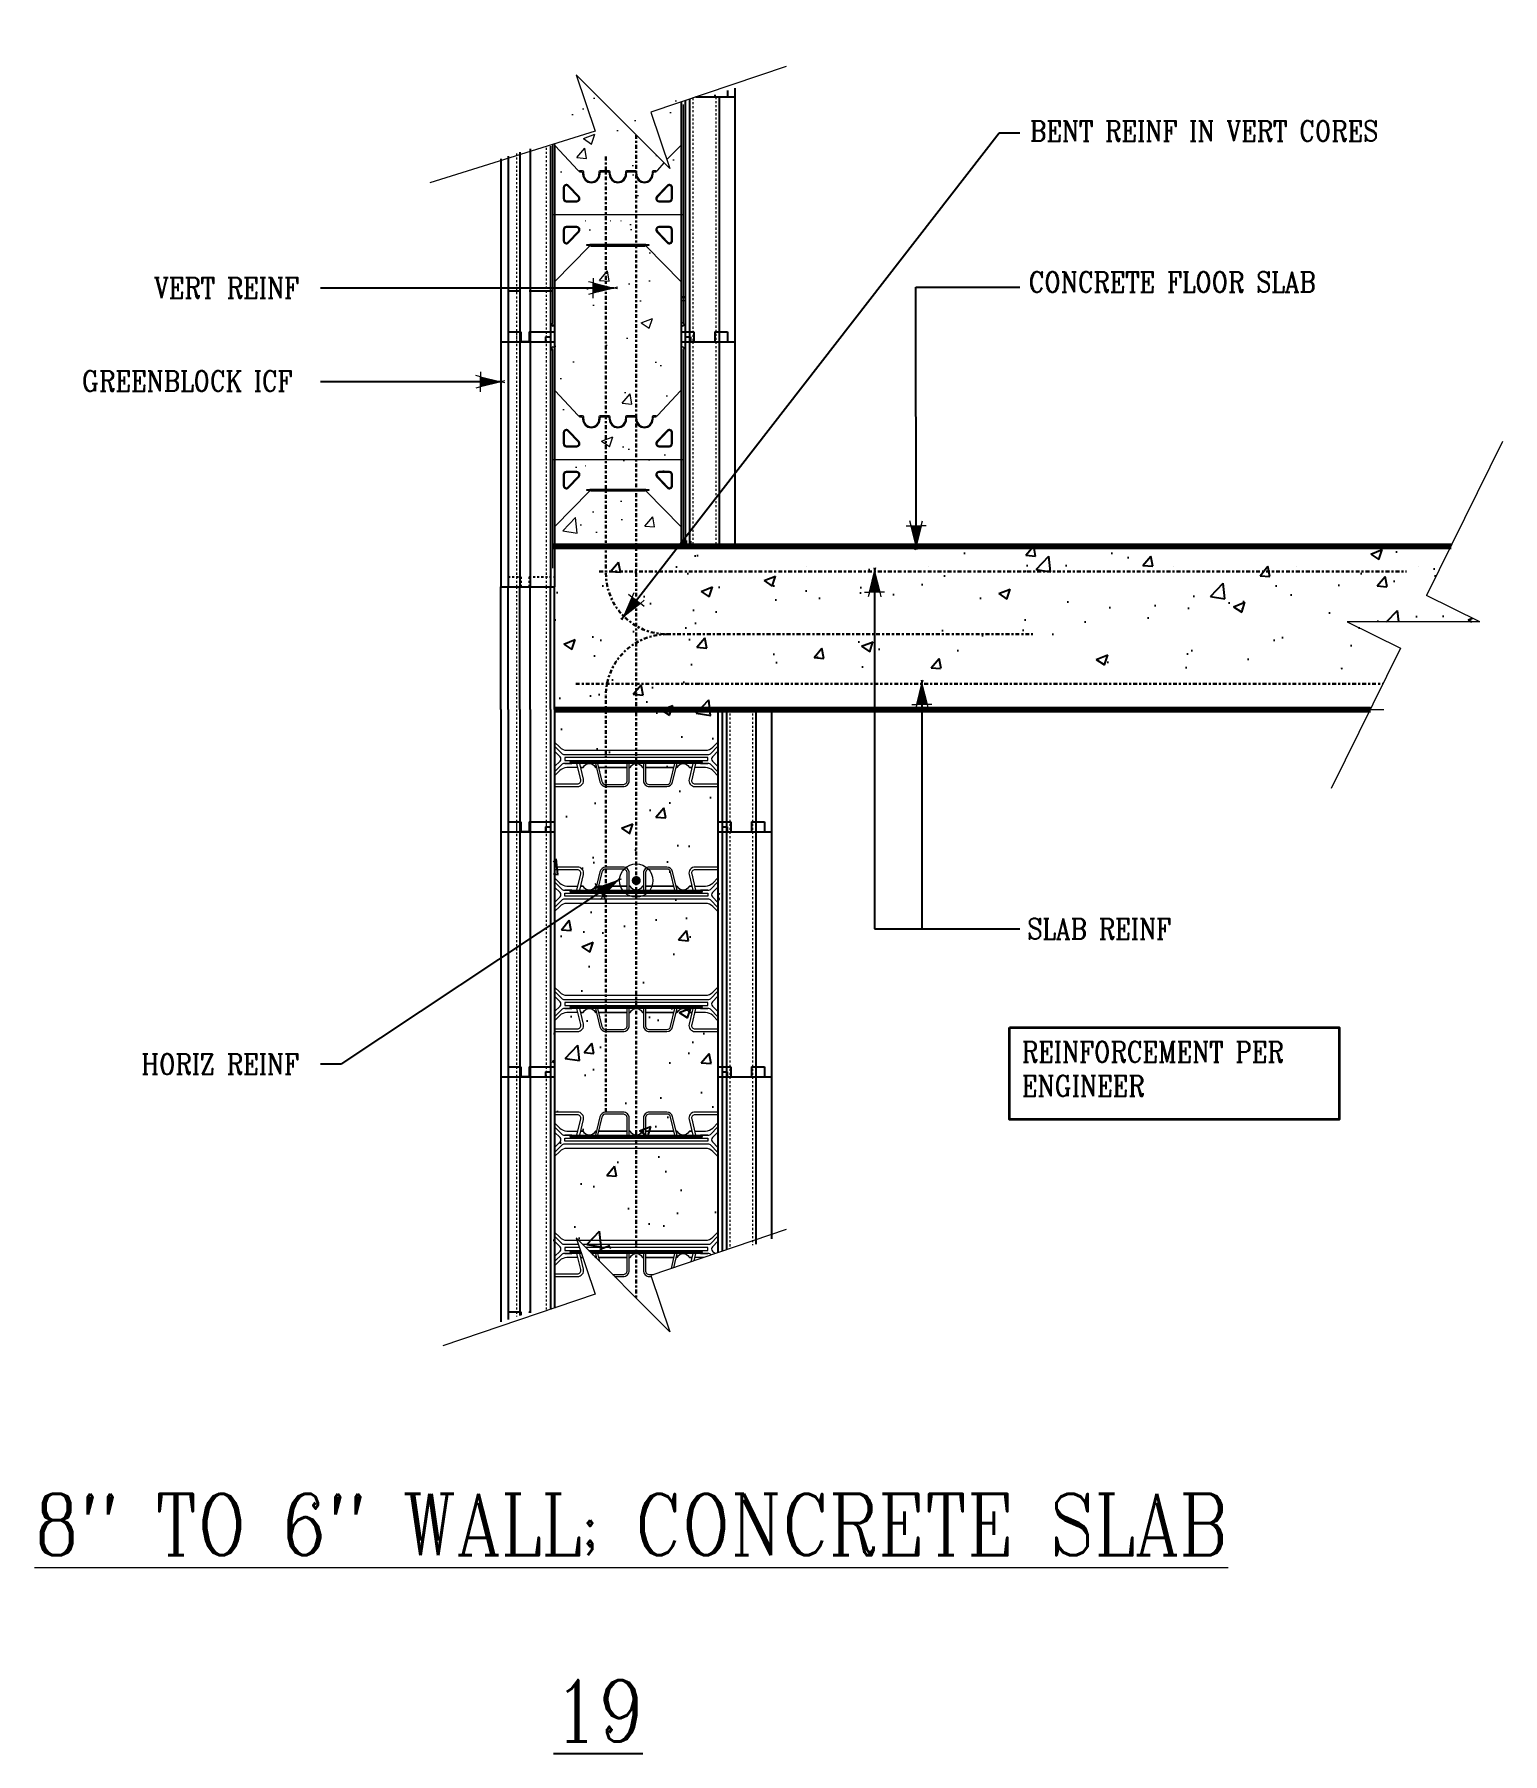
# Model space of a CAD drawing. Header units: inches. Extents: x -129.6 to -57.6, y 236.9 to 321.2.
import ezdxf

# ---------------------------------------------------------------- set-up
doc = ezdxf.new("R2010")
doc.units = ezdxf.units.IN
doc.header["$MEASUREMENT"] = 0
for name, pattern in [('CENTER', [2, 1.25, -0.25, 0.25, -0.25]), ('DASHED', [0.75, 0.5, -0.25]), ('DASHED2', [0.375, 0.25, -0.125]), ('HIDDEN', [0.375, 0.25, -0.125])]:
    doc.linetypes.add(name, pattern=pattern)
doc.layers.get('Defpoints').update_dxf_attribs({"color": 252})
for name, color, linetype, lineweight in [('A2 Hatch', 8, 'Continuous', 9), ('A4 medium', 7, 'Continuous', 35), ('DETAILS', 7, 'Continuous', 13), ('DIM', 3, 'Continuous', 13), ('GRADE', 5, 'Continuous', 100), ('REBAR', 2, 'CENTER', 30)]:
    doc.layers.add(name, color=color, linetype=linetype, lineweight=lineweight)
doc.styles.add('ARCTEXT', font='arctext.shx', dxfattribs={"width": 0.85})
doc.styles.add('RomanC', font='romanc.shx', dxfattribs={"width": 0.85, "height": 5})
doc.dimstyles.new('ARCTEXT1-4', dxfattribs={"dimtxt": 4, "dimasz": 2, "dimexe": 2, "dimexo": 2, "dimgap": 2, "dimtad": 1, "dimdec": 4, "dimzin": 3, "dimdsep": 46, "dimlunit": 4, "dimtxsty": 'ARCTEXT', "dimblk": 'ARCHTICK', "dimcen": 2, "dimaunit": 1, "dimadec": 0, "dimazin": 0, "dimtfac": 1, "dimtdec": 4, "dimtmove": 2, "dimatfit": 3, "dimldrblk": 'arrow', "dimfxl": 0, "dimtolj": 1, "dimtzin": 0, "dimarcsym": 0})

# ---------------------------------------------------------------- blocks, each defined once
blk = doc.blocks.new('_ArchTick')
at = {"color": 0, "linetype": 'ByBlock', "const_width": 0.15}
blk.add_lwpolyline([(-0.5, -0.5), (0.5, 0.5)], dxfattribs=at)
blk = doc.blocks.new('arrow')
at = {"layer": 'DIM'}
blk.add_hatch(color=253, dxfattribs=at).paths.add_polyline_path([(-2, 0.5), (-2, -0.5), (0, 0)])
at = {"layer": 'DIM', "lineweight": 9}
for points in [[(-2, 0.98), (-2, 0.5), (-2.47, 0.62)], [(0.37, 0.09), (0, 0)], [(0.37, -0.09), (0, 0)], [(-2, -0.98), (-2, -0.5), (-2.47, -0.62)]]:
    blk.add_lwpolyline(points, dxfattribs=at)
at = {"layer": 'DIM', "lineweight": 15}
blk.add_lwpolyline([(0, 0), (-2, -0.5), (-2, 0.5), (0, 0)], dxfattribs=at)

msp = doc.modelspace()

# ---------------------------------------------------------------- hatches: boundary and pattern name
at = {"ltscale": 0.15}
h = msp.add_hatch(dxfattribs=at)
h.set_pattern_fill('AR-CONC', color=256, scale=0.8, style=0)
h.set_pattern_definition([(50, (-6083.559, 865.592), (5.7380815, -0.502017), [0.6, -6.6]), (355, (-6083.559, 865.592), (-1.1100107, 6.017537), [0.48, -5.28]), (100.45145, (-6083.081, 865.55), (4.6280707, 5.51552), [0.5099215, -5.609137]), (46.1842, (-6083.559, 867.192), (8.537928, -1.324152), [0.9, -9.9]), (96.63564, (-6082.848, 867.082), (7.477296, 7.792949), [0.764882, -8.413704]), (351.1842, (-6083.559, 867.192), (7.477296, 7.792949), [0.72, -7.92]), (21, (-6082.759, 866.792), (4.7752564, -3.220951), [0.6, -6.6]), (326, (-6082.759, 866.792), (1.9465227, 5.8012004), [0.48, -5.28]), (71.45144, (-6082.361, 866.5237), (6.721779, 2.580249), [0.5099215, -5.609137]), (37.5, (-6083.5592, 865.592), (0.09727884, 2.6631508), [0, -5.216, 0, -5.36, 0, -5.3]), (7.5, (-6083.5592, 865.592), (2.1045563, 3.1552937), [0, -3.056, 0, -5.096, 0, -2.02]), (327.5, (-6085.3432, 865.592), (4.2705795, -0.180439), [0, -2, 0, -6.24, 0, -8.28]), (317.5, (-6086.143, 865.592), (4.6654894, 0.8008399), [0, -2.6, 0, -4.144, 0, -5.88])])
h.paths.add_polyline_path([(-96.003, 296.094), (-104.075, 296.094), (-104.199, 260.731), (-101.329, 261.705), (-102.265, 264.465), (-97.669, 259.869), (-98.605, 262.629), (-95.999, 263.512)])
h = msp.add_hatch(dxfattribs=at)
h.set_pattern_fill('AR-CONC', color=256, scale=0.8, style=0)
h.set_pattern_definition([(50, (-3866.9914, 988.0222), (5.7380815, -0.502017), [0.6, -6.6]), (355, (-3866.9914, 988.022), (-1.110011, 6.017537), [0.48, -5.28]), (100.45145, (-3866.513, 987.9804), (4.628071, 5.51552), [0.5099215, -5.609137]), (46.1842, (-3866.9914, 989.622), (8.537928, -1.324152), [0.9, -9.9]), (96.63564, (-3866.28, 989.512), (7.477296, 7.792949), [0.764882, -8.413704]), (351.1842, (-3866.991, 989.622), (7.477296, 7.792949), [0.72, -7.92]), (21, (-3866.1914, 989.2222), (4.7752564, -3.220951), [0.6, -6.6]), (326, (-3866.1914, 989.222), (1.946523, 5.8012), [0.48, -5.28]), (71.45144, (-3865.7935, 988.954), (6.721779, 2.580249), [0.5099215, -5.609137]), (37.5, (-3866.9914, 988.0222), (0.0972788, 2.6631508), [0, -5.216, 0, -5.36, 0, -5.3]), (7.5, (-3866.9914, 988.0222), (2.1045563, 3.1552937), [0, -3.056, 0, -5.096, 0, -2.02]), (327.5, (-3868.7754, 988.0222), (4.2705795, -0.180439), [0, -2, 0, -6.24, 0, -8.28]), (317.5, (-3869.5754, 988.0222), (4.6654894, 0.80084), [0, -2.6, 0, -4.144, 0, -5.88])])
h.paths.add_polyline_path([(-97.749, 296.094), (-60.172, 296.094), (-61.367, 293.674), (-58.753, 292.384), (-65.253, 292.384), (-62.64, 291.094), (-63.133, 290.094), (-97.749, 290.094)])
at = {"layer": 'A2 Hatch', "ltscale": 0.15}
h = msp.add_hatch(dxfattribs=at)
h.set_pattern_fill('AR-CONC', color=256, scale=0.8, style=0)
h.set_pattern_definition([(50, (-6046.344, 858.7827), (5.7380815, -0.502017), [0.6, -6.6]), (355, (-6046.344, 858.783), (-1.1100107, 6.017537), [0.48, -5.28]), (100.45145, (-6045.866, 858.741), (4.6280707, 5.51552), [0.5099215, -5.609137]), (46.1842, (-6046.344, 860.383), (8.537928, -1.324152), [0.9, -9.9]), (96.63564, (-6045.6326, 860.272), (7.477296, 7.792949), [0.764882, -8.413704]), (351.1842, (-6046.344, 860.383), (7.477296, 7.792949), [0.72, -7.92]), (21, (-6045.544, 859.9827), (4.7752564, -3.220951), [0.6, -6.6]), (326, (-6045.544, 859.983), (1.9465227, 5.8012004), [0.48, -5.28]), (71.45144, (-6045.146, 859.7143), (6.721779, 2.580249), [0.5099215, -5.609137]), (37.5, (-6046.344, 858.7827), (0.09727884, 2.6631508), [0, -5.216, 0, -5.36, 0, -5.3]), (7.5, (-6046.344, 858.7827), (2.1045563, 3.1552937), [0, -3.056, 0, -5.096, 0, -2.02]), (327.5, (-6048.128, 858.7827), (4.2705795, -0.180439), [0, -2, 0, -6.24, 0, -8.28]), (317.5, (-6048.928, 858.7827), (4.6654894, 0.8008399), [0, -2.6, 0, -4.144, 0, -5.88])])
h.paths.add_polyline_path([(-98.004, 296.073), (-104.075, 296.094), (-103.999, 317.726), (-102.013, 318.4), (-102.949, 321.16), (-98.353, 316.563), (-99.289, 319.323), (-98.004, 319.759)])
h = msp.add_hatch(color=256, dxfattribs=at)
edge = h.paths.add_edge_path()
edge.add_arc((-100.075, 279.713), 0.224, 0, 360)

# ---------------------------------------------------------------- linework, layer by layer
at = {"color": 1}
for p, q in [((-95.6, 318.408), (-95.6, 318.094)), ((-95.25, 318.527), (-95.25, 306.094)), ((-97.875, 317.848), (-97.875, 306.094)), ((-97.675, 317.916), (-97.675, 306.094)), ((-97.46, 317.989), (-97.46, 306.094)), ((-97.15, 318.094), (-95.25, 318.094)), ((-96.229, 318.196), (-96.229, 318.094)), ((-96.015, 318.094), (-96.015, 306.094)), ((-106.7, 315.069), (-106.7, 306.094)), ((-106.35, 315.188), (-106.35, 306.094)), ((-105.775, 315.383), (-105.775, 306.094)), ((-105.275, 315.552), (-105.275, 306.094)), ((-104.275, 315.679), (-104.275, 306.094)), ((-104.075, 315.747), (-104.075, 306.094)), ((-106.35, 308.594), (-105.725, 308.594)), ((-105.325, 308.594), (-104.175, 308.594)), ((-106.35, 306.594), (-106.35, 294.094)), ((-106.35, 306.594), (-105.725, 306.594)), ((-105.775, 306.594), (-105.775, 294.094)), ((-105.725, 306.594), (-105.725, 306.094)), ((-105.725, 306.594), (-105.725, 306.094)), ((-105.325, 306.594), (-105.325, 306.094)), ((-105.325, 306.594), (-105.325, 306.094)), ((-105.325, 306.594), (-104.075, 306.594)), ((-105.275, 306.594), (-105.275, 294.094)), ((-104.075, 306.594), (-104.075, 306.094)), ((-104.075, 306.594), (-104.075, 294.094)), ((-104.075, 306.594), (-104.075, 306.094)), ((-97.875, 306.594), (-97.875, 306.094)), ((-97.875, 306.594), (-97.875, 296.094)), ((-97.875, 306.594), (-97.25, 306.594)), ((-97.25, 306.594), (-97.25, 306.094)), ((-96.225, 306.594), (-96.225, 306.094)), ((-96.225, 306.594), (-95.6, 306.594)), ((-95.6, 306.594), (-95.6, 306.094)), ((-106.7, 306.094), (-104.075, 306.094)), ((-106.7, 306.094), (-106.7, 294.094)), ((-106.7, 306.094), (-104.525, 306.094)), ((-106.7, 306.094), (-104.075, 306.094)), ((-106.7, 306.094), (-104.525, 306.094)), ((-106.7, 306.094), (-104.525, 306.094)), ((-106.7, 306.094), (-104.075, 306.094)), ((-105.275, 306.094), (-105.775, 306.094)), ((-105.275, 306.094), (-105.775, 306.094)), ((-105.275, 306.094), (-105.775, 306.094)), ((-104.525, 306.344), (-104.525, 306.094)), ((-104.525, 306.344), (-104.275, 306.344)), ((-104.525, 306.344), (-104.525, 306.094)), ((-104.525, 306.344), (-104.275, 306.344)), ((-104.275, 306.344), (-104.275, 294.094)), ((-104.275, 306.094), (-104.075, 306.094)), ((-104.275, 306.094), (-104.075, 306.094)), ((-104.275, 306.094), (-104.075, 306.094)), ((-97.875, 306.094), (-95.25, 306.094)), ((-97.675, 306.344), (-97.675, 296.094)), ((-97.675, 306.344), (-97.425, 306.344)), ((-97.46, 306.094), (-95.25, 306.094)), ((-97.46, 306.094), (-97.46, 296.094)), ((-97.425, 306.344), (-97.425, 306.094)), ((-96.015, 306.094), (-96.015, 296.094)), ((-95.25, 306.094), (-95.25, 296.094)), ((-98.079, 296.094), (-95.454, 296.094)), ((-98.079, 296.094), (-95.454, 296.094)), ((-106.7, 294.094), (-104.075, 294.094)), ((-106.7, 288.094), (-106.7, 294.094)), ((-106.7, 294.094), (-104.075, 294.094)), ((-106.35, 288.094), (-106.35, 294.094)), ((-105.775, 288.094), (-105.775, 294.094)), ((-105.275, 288.094), (-105.275, 294.094)), ((-104.275, 288.094), (-104.275, 294.094)), ((-104.075, 294.594), (-104.075, 294.094)), ((-104.075, 294.594), (-104.075, 294.094)), ((-104.075, 288.094), (-104.075, 294.094)), ((-106.7, 288.094), (-106.7, 282.094)), ((-106.35, 288.094), (-106.35, 282.094)), ((-105.775, 288.094), (-105.775, 282.094)), ((-105.275, 288.094), (-105.275, 282.094)), ((-104.275, 288.094), (-104.275, 282.094)), ((-104.075, 288.094), (-104.075, 282.094)), ((-96.075, 288.094), (-96.075, 282.094)), ((-95.875, 288.094), (-95.875, 282.094)), ((-95.66, 288.094), (-95.66, 282.094)), ((-94.215, 288.094), (-94.215, 282.094)), ((-93.45, 288.094), (-93.45, 282.094)), ((-106.35, 282.594), (-105.725, 282.594)), ((-106.35, 282.594), (-106.35, 270.094)), ((-105.775, 282.594), (-105.775, 270.094)), ((-105.725, 282.594), (-105.725, 282.094)), ((-105.325, 282.594), (-105.325, 282.094)), ((-105.325, 282.594), (-104.075, 282.594)), ((-105.275, 282.594), (-105.275, 270.094)), ((-104.525, 282.344), (-104.525, 282.094)), ((-104.525, 282.344), (-104.275, 282.344)), ((-104.275, 282.344), (-104.275, 270.094)), ((-104.075, 282.594), (-104.075, 270.094)), ((-96.075, 282.594), (-96.075, 270.094)), ((-96.075, 282.594), (-95.45, 282.594)), ((-95.875, 282.344), (-95.875, 270.094)), ((-95.875, 282.344), (-95.625, 282.344)), ((-95.625, 282.344), (-95.625, 282.094)), ((-95.45, 282.594), (-95.45, 282.094)), ((-94.425, 282.594), (-94.425, 282.094)), ((-94.425, 282.594), (-93.8, 282.594)), ((-93.8, 282.594), (-93.8, 282.094)), ((-106.7, 282.094), (-104.075, 282.094)), ((-106.7, 282.094), (-106.7, 270.094)), ((-106.7, 282.094), (-104.525, 282.094)), ((-105.275, 282.094), (-105.775, 282.094)), ((-104.275, 282.094), (-104.075, 282.094)), ((-96.075, 282.094), (-93.45, 282.094)), ((-96.075, 282.094), (-95.875, 282.094)), ((-95.66, 282.094), (-93.45, 282.094)), ((-95.66, 282.094), (-95.66, 270.094)), ((-94.215, 282.094), (-94.215, 270.094)), ((-93.45, 282.094), (-93.45, 270.094)), ((-106.35, 270.594), (-105.725, 270.594)), ((-106.35, 270.594), (-106.35, 258.213)), ((-105.775, 270.594), (-105.775, 258.408)), ((-105.725, 270.594), (-105.725, 270.094)), ((-105.325, 270.594), (-105.325, 270.094)), ((-105.325, 270.594), (-104.075, 270.594)), ((-105.275, 270.594), (-105.275, 258.578)), ((-104.525, 270.344), (-104.525, 270.094)), ((-104.525, 270.344), (-104.275, 270.344)), ((-104.275, 270.344), (-104.275, 258.705)), ((-104.075, 270.594), (-104.075, 258.773)), ((-96.075, 270.594), (-96.075, 261.486)), ((-96.075, 270.594), (-95.45, 270.594)), ((-95.875, 270.344), (-95.875, 261.553)), ((-95.875, 270.344), (-95.625, 270.344)), ((-95.625, 270.344), (-95.625, 270.094)), ((-95.45, 270.594), (-95.45, 270.094)), ((-94.425, 270.594), (-94.425, 270.094)), ((-94.425, 270.594), (-93.8, 270.594)), ((-93.8, 270.594), (-93.8, 270.094)), ((-106.7, 270.094), (-104.075, 270.094)), ((-106.7, 270.094), (-106.7, 258.094)), ((-106.7, 270.094), (-104.525, 270.094)), ((-105.275, 270.094), (-105.775, 270.094)), ((-104.275, 270.094), (-104.075, 270.094)), ((-96.075, 270.094), (-93.45, 270.094)), ((-96.075, 270.094), (-95.875, 270.094)), ((-95.66, 270.094), (-93.45, 270.094)), ((-95.66, 270.094), (-95.66, 261.626)), ((-94.215, 270.094), (-94.215, 261.904)), ((-93.45, 270.094), (-93.45, 262.164)), ((-106.35, 258.594), (-105.725, 258.594)), ((-105.725, 258.594), (-105.725, 258.425)), ((-105.325, 258.594), (-105.325, 258.561)), ((-105.325, 258.594), (-105.226, 258.594))]:
    msp.add_line(p, q, dxfattribs=at)
at = {"color": 1, "linetype": 'HIDDEN', "ltscale": 0.02}
for p, q in [((-106.35, 308.594), (-105.725, 308.594)), ((-105.325, 308.594), (-104.175, 308.594)), ((-97.779, 308.344), (-97.779, 308.094)), ((-106.35, 306.594), (-106.35, 306.094)), ((-106.35, 306.594), (-105.725, 306.594)), ((-106.35, 306.594), (-106.35, 306.094)), ((-105.725, 306.594), (-105.725, 306.094)), ((-105.725, 306.594), (-105.725, 306.094)), ((-105.325, 306.594), (-105.325, 306.094)), ((-105.325, 306.594), (-105.325, 306.094)), ((-105.325, 306.594), (-104.075, 306.594)), ((-97.875, 306.594), (-97.25, 306.594)), ((-97.25, 306.594), (-97.25, 306.094)), ((-96.225, 306.594), (-96.225, 306.094)), ((-96.225, 306.594), (-95.6, 306.594)), ((-95.6, 306.594), (-95.6, 306.094)), ((-97.675, 306.344), (-97.425, 306.344)), ((-97.425, 306.344), (-97.425, 306.094)), ((-97.779, 296.344), (-97.779, 296.094)), ((-97.779, 296.344), (-97.629, 296.344)), ((-97.675, 296.344), (-97.425, 296.344)), ((-97.629, 296.344), (-97.629, 296.094)), ((-97.425, 296.344), (-97.425, 296.094)), ((-106.35, 294.594), (-105.725, 294.594)), ((-106.35, 294.594), (-106.35, 294.094)), ((-106.35, 294.594), (-105.725, 294.594)), ((-106.35, 294.594), (-106.35, 294.094)), ((-105.725, 294.594), (-105.725, 294.094)), ((-105.725, 294.594), (-105.725, 294.094)), ((-105.325, 294.594), (-105.325, 294.094)), ((-105.325, 294.594), (-104.075, 294.594)), ((-105.325, 294.594), (-105.325, 294.094)), ((-105.325, 294.594), (-104.075, 294.594)), ((-106.35, 282.594), (-105.725, 282.594)), ((-105.725, 282.594), (-105.725, 282.094)), ((-105.325, 282.594), (-105.325, 282.094)), ((-105.325, 282.594), (-104.075, 282.594)), ((-96.075, 282.594), (-95.45, 282.594)), ((-95.45, 282.594), (-95.45, 282.094)), ((-94.425, 282.594), (-94.425, 282.094)), ((-94.425, 282.594), (-93.8, 282.594)), ((-93.8, 282.594), (-93.8, 282.094)), ((-106.35, 270.594), (-105.725, 270.594)), ((-105.725, 270.594), (-105.725, 270.094)), ((-105.325, 270.594), (-105.325, 270.094)), ((-105.325, 270.594), (-104.075, 270.594)), ((-96.075, 270.594), (-95.45, 270.594)), ((-95.45, 270.594), (-95.45, 270.094)), ((-94.425, 270.594), (-94.425, 270.094)), ((-94.425, 270.594), (-93.8, 270.594)), ((-93.8, 270.594), (-93.8, 270.094)), ((-106.35, 258.594), (-105.725, 258.594)), ((-105.725, 258.594), (-105.725, 258.425)), ((-105.325, 258.594), (-105.325, 258.561)), ((-105.325, 258.594), (-105.226, 258.594))]:
    msp.add_line(p, q, dxfattribs=at)
at = {"ltscale": 0.15}
for p, q in [((-106.7, 306.094), (-104.075, 306.094)), ((-105.725, 306.094), (-105.325, 306.094)), ((-105.725, 306.094), (-105.325, 306.094)), ((-105.725, 306.094), (-105.325, 306.094)), ((-105.725, 282.094), (-105.325, 282.094)), ((-105.725, 270.094), (-105.325, 270.094))]:
    msp.add_line(p, q, dxfattribs=at)
at = {"layer": 'A2 Hatch', "linetype": 'DASHED2', "ltscale": 0.15}
for p, q in [((-97.3, 318.043), (-97.3, 306.094)), ((-96.175, 318.094), (-96.175, 306.094)), ((-105.935, 315.328), (-105.935, 306.094)), ((-104.49, 315.606), (-104.49, 306.094)), ((-105.935, 306.594), (-105.935, 294.094)), ((-104.49, 306.594), (-104.49, 294.094)), ((-97.3, 306.094), (-97.3, 296.094)), ((-96.175, 306.094), (-96.175, 296.094)), ((-105.935, 294.094), (-105.935, 282.094)), ((-104.49, 294.094), (-104.49, 282.094)), ((-95.5, 288.094), (-95.5, 282.094)), ((-94.375, 288.094), (-94.375, 282.094)), ((-105.935, 282.594), (-105.935, 270.094)), ((-104.49, 282.594), (-104.49, 270.094)), ((-95.5, 282.094), (-95.5, 270.094)), ((-94.375, 282.094), (-94.375, 270.094)), ((-105.935, 270.594), (-105.935, 258.354)), ((-104.49, 270.594), (-104.49, 258.632)), ((-95.5, 270.094), (-95.5, 261.681)), ((-94.375, 270.094), (-94.375, 261.85))]:
    msp.add_line(p, q, dxfattribs=at)
at = {"layer": 'A2 Hatch', "linetype": 'DASHED', "ltscale": 0.15}
msp.add_line((-104.075, 294.094), (-104.075, 290.094), dxfattribs=at)
at = {"layer": 'A2 Hatch', "ltscale": 0.15}
for p, q in [((-104.075, 288.094), (-104.075, 290.094)), ((-96.075, 288.094), (-63.462, 288.094))]:
    msp.add_line(p, q, dxfattribs=at)
msp.add_circle((-100.075, 279.713), 0.816, dxfattribs=at)
at = {"layer": 'A4 medium', "ltscale": 0.15}
for p, q in [((-91.749, 295.094), (-91.749, 295.094)), ((-85.749, 295.094), (-85.749, 295.094)), ((-73.749, 295.094), (-73.749, 295.094)), ((-67.749, 295.094), (-67.749, 295.094)), ((-61.749, 295.094), (-61.749, 295.094))]:
    msp.add_line(p, q, dxfattribs=at)
msp.add_lwpolyline([(-81.788, 272.51), (-65.644, 272.51), (-65.644, 268.008), (-81.788, 268.008)], close=True, dxfattribs=at)
at = {"layer": 'DETAILS', "color": 6, "lineweight": 20}
for p, q in [((-97.875, 315.764), (-97.875, 317.816)), ((-97.775, 317.719), (-97.775, 307.021)), ((-104.175, 315.747), (-104.175, 307.021)), ((-104.075, 315.781), (-104.075, 315.764)), ((-104.075, 315.764), (-104.075, 309.003)), ((-104.047, 315.695), (-102.93, 314.505)), ((-98.577, 315.023), (-97.903, 315.695)), ((-97.875, 309.003), (-97.875, 315.764)), ((-102.857, 314.474), (-102.85, 314.474)), ((-102.7, 314.474), (-102.857, 314.474)), ((-102.85, 314.474), (-102.85, 314.424)), ((-102.85, 314.424), (-102.75, 314.424)), ((-102.7, 314.374), (-102.7, 314.319)), ((-102.65, 314.319), (-102.65, 314.424)), ((-101.9, 314.424), (-101.9, 314.319)), ((-101.4, 314.474), (-101.85, 314.474)), ((-101.85, 314.319), (-101.85, 314.374)), ((-101.8, 314.424), (-101.45, 314.424)), ((-101.4, 314.374), (-101.4, 314.319)), ((-101.35, 314.319), (-101.35, 314.424)), ((-100.6, 314.424), (-100.6, 314.319)), ((-100.1, 314.474), (-100.55, 314.474)), ((-100.55, 314.319), (-100.55, 314.374)), ((-100.5, 314.424), (-100.15, 314.424)), ((-100.1, 314.374), (-100.1, 314.319)), ((-100.05, 314.319), (-100.05, 314.424)), ((-99.3, 314.424), (-99.3, 314.319)), ((-99.093, 314.474), (-99.25, 314.474)), ((-99.25, 314.319), (-99.25, 314.374)), ((-99.2, 314.424), (-99.1, 314.424)), ((-99.1, 314.424), (-99.1, 314.474)), ((-99.1, 314.474), (-99.093, 314.474)), ((-99.021, 314.505), (-98.711, 314.867)), ((-103.65, 313.655), (-103.65, 313.114)), ((-103.6, 313.655), (-103.6, 313.114)), ((-102.909, 313.183), (-103.428, 313.725)), ((-102.873, 313.218), (-103.392, 313.759)), ((-98.558, 313.759), (-99.078, 313.218)), ((-98.522, 313.725), (-99.042, 313.183)), ((-98.35, 313.114), (-98.35, 313.655)), ((-98.3, 313.114), (-98.3, 313.655)), ((-103.5, 313.014), (-102.981, 313.014)), ((-103.5, 312.964), (-102.981, 312.964)), ((-98.969, 313.014), (-98.45, 313.014)), ((-98.969, 312.964), (-98.45, 312.964)), ((-104.175, 312.344), (-97.775, 312.344)), ((-103.65, 311.594), (-103.65, 311.053)), ((-103.6, 311.594), (-103.6, 311.053)), ((-102.981, 311.744), (-103.5, 311.744)), ((-102.981, 311.694), (-103.5, 311.694)), ((-98.45, 311.744), (-98.969, 311.744)), ((-98.45, 311.694), (-98.969, 311.694)), ((-98.35, 311.053), (-98.35, 311.594)), ((-98.3, 311.053), (-98.3, 311.594)), ((-104.046, 309.074), (-102.394, 310.75)), ((-103.428, 310.984), (-102.909, 311.525)), ((-103.392, 310.949), (-102.873, 311.49)), ((-102.345, 310.864), (-102.501, 310.849)), ((-102.501, 310.829), (-102.345, 310.814)), ((-100.975, 310.864), (-102.345, 310.864)), ((-102.345, 310.814), (-100.975, 310.814)), ((-102.288, 310.794), (-100.975, 310.794)), ((-99.605, 310.864), (-100.975, 310.864)), ((-100.975, 310.814), (-99.605, 310.814)), ((-100.975, 310.794), (-99.662, 310.794)), ((-99.449, 310.849), (-99.605, 310.864)), ((-99.605, 310.814), (-99.449, 310.829)), ((-99.556, 310.75), (-97.904, 309.074)), ((-99.078, 311.49), (-98.558, 310.949)), ((-99.042, 311.525), (-98.522, 310.984)), ((-104.075, 306.995), (-104.075, 309.003)), ((-97.875, 309.003), (-97.875, 306.995)), ((-104.182, 306.996), (-104.227, 306.917)), ((-104.227, 306.917), (-104.141, 306.867)), ((-104.175, 307.058), (-104.175, 307.021)), ((-104.141, 306.867), (-104.082, 306.97)), ((-97.868, 306.97), (-97.809, 306.867)), ((-97.809, 306.867), (-97.723, 306.917)), ((-97.775, 307.021), (-97.775, 307.058)), ((-97.723, 306.917), (-97.768, 306.996)), ((-104.227, 305.821), (-104.141, 305.871)), ((-104.227, 305.821), (-104.141, 305.871)), ((-104.182, 305.742), (-104.227, 305.821)), ((-104.182, 305.742), (-104.227, 305.821)), ((-104.175, 305.719), (-104.175, 295.021)), ((-104.175, 305.68), (-104.175, 305.717)), ((-104.175, 305.68), (-104.175, 305.717)), ((-104.141, 305.871), (-104.082, 305.769)), ((-104.141, 305.871), (-104.082, 305.769)), ((-104.075, 305.744), (-104.075, 303.764)), ((-97.875, 303.764), (-97.875, 305.744)), ((-97.868, 305.769), (-97.809, 305.871)), ((-97.809, 305.871), (-97.723, 305.821)), ((-97.775, 305.719), (-97.775, 296.094)), ((-97.775, 305.717), (-97.775, 305.68)), ((-97.723, 305.821), (-97.768, 305.742)), ((-104.075, 303.764), (-104.075, 297.003)), ((-104.047, 303.695), (-102.93, 302.505)), ((-99.021, 302.505), (-97.903, 303.695)), ((-97.875, 297.003), (-97.875, 303.764)), ((-102.857, 302.474), (-102.85, 302.474)), ((-102.7, 302.474), (-102.857, 302.474)), ((-102.85, 302.474), (-102.85, 302.424)), ((-102.85, 302.424), (-102.75, 302.424)), ((-102.7, 302.374), (-102.7, 302.319)), ((-102.65, 302.319), (-102.65, 302.424)), ((-101.9, 302.424), (-101.9, 302.319)), ((-101.4, 302.474), (-101.85, 302.474)), ((-101.85, 302.319), (-101.85, 302.374)), ((-101.8, 302.424), (-101.45, 302.424)), ((-101.4, 302.374), (-101.4, 302.319)), ((-101.35, 302.319), (-101.35, 302.424)), ((-100.6, 302.424), (-100.6, 302.319)), ((-100.1, 302.474), (-100.55, 302.474)), ((-100.55, 302.319), (-100.55, 302.374)), ((-100.5, 302.424), (-100.15, 302.424)), ((-100.1, 302.374), (-100.1, 302.319)), ((-100.05, 302.319), (-100.05, 302.424)), ((-99.3, 302.424), (-99.3, 302.319)), ((-99.093, 302.474), (-99.25, 302.474)), ((-99.25, 302.319), (-99.25, 302.374)), ((-99.2, 302.424), (-99.1, 302.424)), ((-99.1, 302.424), (-99.1, 302.474)), ((-99.1, 302.474), (-99.093, 302.474)), ((-103.65, 301.655), (-103.65, 301.114)), ((-103.6, 301.655), (-103.6, 301.114)), ((-102.909, 301.183), (-103.428, 301.725)), ((-102.873, 301.218), (-103.392, 301.759)), ((-98.558, 301.759), (-99.078, 301.218)), ((-98.522, 301.725), (-99.042, 301.183)), ((-98.35, 301.114), (-98.35, 301.655)), ((-98.3, 301.114), (-98.3, 301.655)), ((-103.5, 301.014), (-102.981, 301.014)), ((-103.5, 300.964), (-102.981, 300.964)), ((-98.969, 301.014), (-98.45, 301.014)), ((-98.969, 300.964), (-98.45, 300.964)), ((-104.175, 300.344), (-97.775, 300.344)), ((-103.65, 299.594), (-103.65, 299.053)), ((-103.6, 299.594), (-103.6, 299.053)), ((-102.981, 299.744), (-103.5, 299.744)), ((-102.981, 299.694), (-103.5, 299.694)), ((-103.428, 298.984), (-102.909, 299.525)), ((-103.392, 298.949), (-102.873, 299.49)), ((-99.078, 299.49), (-98.558, 298.949)), ((-99.042, 299.525), (-98.522, 298.984)), ((-98.45, 299.744), (-98.969, 299.744)), ((-98.45, 299.694), (-98.969, 299.694)), ((-98.35, 299.053), (-98.35, 299.594)), ((-98.3, 299.053), (-98.3, 299.594)), ((-104.046, 297.074), (-102.394, 298.75)), ((-102.345, 298.864), (-102.501, 298.849)), ((-102.501, 298.829), (-102.345, 298.814)), ((-100.975, 298.864), (-102.345, 298.864)), ((-102.345, 298.814), (-100.975, 298.814)), ((-102.288, 298.794), (-100.975, 298.794)), ((-99.605, 298.864), (-100.975, 298.864)), ((-100.975, 298.814), (-99.605, 298.814)), ((-100.975, 298.794), (-99.662, 298.794)), ((-99.449, 298.849), (-99.605, 298.864)), ((-99.605, 298.814), (-99.449, 298.829)), ((-99.556, 298.75), (-97.904, 297.074)), ((-104.075, 296.094), (-104.075, 297.003)), ((-97.875, 297.003), (-97.875, 296.094))]:
    msp.add_line(p, q, dxfattribs=at)
for points in [[(-102.541, 312.019), (-102.554, 312.019)], [(-102.541, 312.019), (-102.554, 312.019)], [(-101.338, 312.019), (-101.325, 312.019)], [(-101.338, 312.019), (-101.325, 312.019)], [(-100.816, 312.019), (-100.83, 312.019)], [(-100.816, 312.019), (-100.83, 312.019)], [(-102.541, 300.019), (-102.554, 300.019)], [(-100.075, 285.594), (-96.574, 285.594), (-96.574, 285.744), (-100.075, 285.744), (-103.576, 285.744), (-103.576, 285.594)], [(-102.026, 285.244), (-102.044, 285.244)], [(-100.523, 285.244), (-101.923, 285.244)], [(-100.423, 285.244), (-100.405, 285.244)], [(-99.727, 285.244), (-99.745, 285.244)], [(-99.627, 285.244), (-98.227, 285.244)], [(-98.124, 285.244), (-98.106, 285.244)], [(-100.075, 279.094), (-96.574, 279.094), (-96.574, 278.944), (-100.075, 278.944), (-103.576, 278.944), (-103.576, 279.094)], [(-102.026, 279.444), (-102.044, 279.444)], [(-100.523, 279.444), (-101.923, 279.444)], [(-100.423, 279.444), (-100.405, 279.444)], [(-99.727, 279.444), (-99.745, 279.444)], [(-99.627, 279.444), (-98.227, 279.444)], [(-98.124, 279.444), (-98.106, 279.444)], [(-100.075, 273.594), (-96.574, 273.594), (-96.574, 273.744), (-100.075, 273.744), (-103.576, 273.744), (-103.576, 273.594)], [(-102.026, 273.244), (-102.044, 273.244)], [(-100.523, 273.244), (-101.923, 273.244)], [(-100.423, 273.244), (-100.405, 273.244)], [(-99.727, 273.244), (-99.745, 273.244)], [(-99.627, 273.244), (-98.227, 273.244)], [(-98.124, 273.244), (-98.106, 273.244)], [(-100.075, 267.094), (-96.574, 267.094), (-96.574, 266.944), (-100.075, 266.944), (-103.576, 266.944), (-103.576, 267.094)], [(-102.026, 267.444), (-102.044, 267.444)], [(-100.523, 267.444), (-101.923, 267.444)], [(-100.423, 267.444), (-100.405, 267.444)], [(-99.727, 267.444), (-99.745, 267.444)], [(-99.627, 267.444), (-98.227, 267.444)], [(-98.124, 267.444), (-98.106, 267.444)], [(-102.026, 261.244), (-102.044, 261.244)], [(-100.523, 261.244), (-101.923, 261.244)], [(-100.423, 261.244), (-100.405, 261.244)], [(-99.727, 261.244), (-99.745, 261.244)], [(-99.627, 261.244), (-98.227, 261.244)], [(-98.124, 261.244), (-98.106, 261.244)]]:
    msp.add_lwpolyline(points, close=True, dxfattribs=at)
for points in [[(-104.075, 286.494), (-103.822, 286.241, 0.198912), (-103.469, 286.094), (-100.075, 286.094), (-96.682, 286.094, 0.198912), (-96.328, 286.241), (-96.075, 286.494)], [(-104.075, 286.294), (-103.705, 285.924, 0.198912), (-103.634, 285.894), (-100.075, 285.894), (-96.516, 285.894, 0.198912), (-96.445, 285.924), (-96.075, 286.294)], [(-104.075, 285.295), (-103.807, 285.563, 0.414214), (-103.807, 285.775), (-104.075, 286.044)], [(-96.075, 286.044), (-96.343, 285.775, 0.414214), (-96.343, 285.563), (-96.075, 285.295)], [(-100.405, 285.244, 0.279322), (-100.361, 285.271, -0.279322), (-100.075, 285.444), (-103.634, 285.444, 0.198912), (-103.705, 285.415), (-104.075, 285.045)], [(-104.075, 284.444), (-102.954, 284.444, 0.485338), (-102.789, 284.654), (-102.98, 285.444), (-103.576, 285.444), (-103.326, 285.444), (-103.226, 285.444)], [(-104.075, 284.314), (-102.954, 284.314, 0.485338), (-102.663, 284.685), (-102.846, 285.444)], [(-102.931, 285.244), (-103.469, 285.244, 0.198912), (-103.822, 285.098), (-104.075, 284.845)], [(-102.705, 285.244), (-102.798, 285.244), (-102.705, 285.244, 0.279322), (-102.66, 285.271, -0.605918), (-102.089, 285.271, 0.279322), (-102.044, 285.244)], [(-102.074, 285.444), (-101.857, 284.544, 0.346495), (-101.566, 284.314), (-100.723, 284.314, 0.414214), (-100.423, 284.614), (-100.423, 285.444)], [(-101.972, 285.444), (-101.76, 284.567, 0.346495), (-101.566, 284.414), (-100.723, 284.414, 0.414214), (-100.523, 284.614), (-100.523, 285.444)], [(-96.075, 285.045), (-96.445, 285.415, 0.198912), (-96.516, 285.444), (-100.075, 285.444, -0.279322), (-99.789, 285.271, 0.279322), (-99.745, 285.244)], [(-99.727, 285.444), (-99.727, 284.614, 0.414214), (-99.427, 284.314), (-98.584, 284.314, 0.346495), (-98.293, 284.544), (-98.076, 285.444)], [(-99.627, 285.444), (-99.627, 284.614, 0.414214), (-99.427, 284.414), (-98.584, 284.414, 0.346495), (-98.39, 284.567), (-98.179, 285.444)], [(-98.106, 285.244, 0.279322), (-98.062, 285.271, -0.605918), (-97.49, 285.271, 0.279322), (-97.446, 285.244), (-97.352, 285.244), (-97.446, 285.244)], [(-97.304, 285.444), (-97.487, 284.685, 0.485338), (-97.196, 284.314), (-96.075, 284.314)], [(-96.924, 285.444), (-96.824, 285.444), (-96.574, 285.444), (-97.171, 285.444), (-97.361, 284.654, 0.485338), (-97.196, 284.444), (-96.075, 284.444)], [(-96.075, 284.845), (-96.328, 285.098, 0.198912), (-96.682, 285.244), (-97.219, 285.244)], [(-102.846, 279.244), (-102.663, 280.004, 0.485338), (-102.954, 280.374), (-104.075, 280.374)], [(-103.226, 279.244), (-103.326, 279.244), (-103.576, 279.244), (-102.98, 279.244), (-102.789, 280.034, 0.485338), (-102.954, 280.244), (-104.075, 280.244)], [(-104.075, 279.844), (-103.822, 279.591, 0.198912), (-103.469, 279.444), (-102.931, 279.444)], [(-104.075, 279.644), (-103.705, 279.274, 0.198912), (-103.634, 279.244), (-100.075, 279.244, -0.279322), (-100.361, 279.417, 0.279322), (-100.405, 279.444)], [(-100.423, 279.244), (-100.423, 280.074, 0.414214), (-100.723, 280.374), (-101.566, 280.374, 0.346495), (-101.857, 280.145), (-102.074, 279.244)], [(-100.523, 279.244), (-100.523, 280.074, 0.414214), (-100.723, 280.274), (-101.566, 280.274, 0.346495), (-101.76, 280.121), (-101.972, 279.244)], [(-99.745, 279.444, 0.279322), (-99.789, 279.417, -0.279322), (-100.075, 279.244), (-96.516, 279.244, 0.198912), (-96.445, 279.274), (-96.075, 279.644)], [(-98.076, 279.244), (-98.293, 280.145, 0.346495), (-98.584, 280.374), (-99.427, 280.374, 0.414214), (-99.727, 280.074), (-99.727, 279.244)], [(-98.179, 279.244), (-98.39, 280.121, 0.346495), (-98.584, 280.274), (-99.427, 280.274, 0.414214), (-99.627, 280.074), (-99.627, 279.244)], [(-96.075, 280.374), (-97.196, 280.374, 0.485338), (-97.487, 280.004), (-97.304, 279.244)], [(-96.075, 280.244), (-97.196, 280.244, 0.485338), (-97.361, 280.034), (-97.171, 279.244), (-96.574, 279.244), (-96.824, 279.244), (-96.924, 279.244)], [(-97.219, 279.444), (-96.682, 279.444, 0.198912), (-96.328, 279.591), (-96.075, 279.844)], [(-104.075, 278.645), (-103.807, 278.913, 0.414214), (-103.807, 279.125), (-104.075, 279.394)], [(-96.075, 278.395), (-96.445, 278.765, 0.198912), (-96.516, 278.794), (-100.075, 278.794), (-103.634, 278.794, 0.198912), (-103.705, 278.765), (-104.075, 278.395)], [(-102.044, 279.444, 0.279322), (-102.089, 279.417, -0.605918), (-102.66, 279.417, 0.279322), (-102.705, 279.444), (-102.798, 279.444), (-102.705, 279.444)], [(-97.446, 279.444), (-97.352, 279.444), (-97.446, 279.444, 0.279322), (-97.49, 279.417, -0.605918), (-98.062, 279.417, 0.279322), (-98.106, 279.444)], [(-96.075, 279.394), (-96.343, 279.125, 0.414214), (-96.343, 278.913), (-96.075, 278.645)], [(-96.075, 278.195), (-96.328, 278.448, 0.198912), (-96.682, 278.594), (-100.075, 278.594), (-103.469, 278.594, 0.198912), (-103.822, 278.448), (-104.075, 278.195)], [(-104.075, 274.494), (-103.822, 274.241, 0.198912), (-103.469, 274.094), (-100.075, 274.094), (-96.682, 274.094, 0.198912), (-96.328, 274.241), (-96.075, 274.494)], [(-104.075, 274.294), (-103.705, 273.924, 0.198912), (-103.634, 273.894), (-100.075, 273.894), (-96.516, 273.894, 0.198912), (-96.445, 273.924), (-96.075, 274.294)], [(-104.075, 273.295), (-103.807, 273.563, 0.414214), (-103.807, 273.775), (-104.075, 274.044)], [(-96.075, 274.044), (-96.343, 273.775, 0.414214), (-96.343, 273.563), (-96.075, 273.295)], [(-100.405, 273.244, 0.279322), (-100.361, 273.271, -0.279322), (-100.075, 273.444), (-103.634, 273.444, 0.198912), (-103.705, 273.415), (-104.075, 273.045)], [(-104.075, 272.444), (-102.954, 272.444, 0.485338), (-102.789, 272.654), (-102.98, 273.444), (-103.576, 273.444), (-103.326, 273.444), (-103.226, 273.444)], [(-104.075, 272.314), (-102.954, 272.314, 0.485338), (-102.663, 272.685), (-102.846, 273.444)], [(-102.931, 273.244), (-103.469, 273.244, 0.198912), (-103.822, 273.098), (-104.075, 272.845)], [(-102.705, 273.244), (-102.798, 273.244), (-102.705, 273.244, 0.279322), (-102.66, 273.271, -0.605918), (-102.089, 273.271, 0.279322), (-102.044, 273.244)], [(-102.074, 273.444), (-101.857, 272.544, 0.346495), (-101.566, 272.314), (-100.723, 272.314, 0.414214), (-100.423, 272.614), (-100.423, 273.444)], [(-101.972, 273.444), (-101.76, 272.567, 0.346495), (-101.566, 272.414), (-100.723, 272.414, 0.414214), (-100.523, 272.614), (-100.523, 273.444)], [(-96.075, 273.045), (-96.445, 273.415, 0.198912), (-96.516, 273.444), (-100.075, 273.444, -0.279322), (-99.789, 273.271, 0.279322), (-99.745, 273.244)], [(-99.727, 273.444), (-99.727, 272.614, 0.414214), (-99.427, 272.314), (-98.584, 272.314, 0.346495), (-98.293, 272.544), (-98.076, 273.444)], [(-99.627, 273.444), (-99.627, 272.614, 0.414214), (-99.427, 272.414), (-98.584, 272.414, 0.346495), (-98.39, 272.567), (-98.179, 273.444)], [(-98.106, 273.244, 0.279322), (-98.062, 273.271, -0.605918), (-97.49, 273.271, 0.279322), (-97.446, 273.244), (-97.352, 273.244), (-97.446, 273.244)], [(-97.304, 273.444), (-97.487, 272.685, 0.485338), (-97.196, 272.314), (-96.075, 272.314)], [(-96.924, 273.444), (-96.824, 273.444), (-96.574, 273.444), (-97.171, 273.444), (-97.361, 272.654, 0.485338), (-97.196, 272.444), (-96.075, 272.444)], [(-96.075, 272.845), (-96.328, 273.098, 0.198912), (-96.682, 273.244), (-97.219, 273.244)], [(-102.846, 267.244), (-102.663, 268.004, 0.485338), (-102.954, 268.374), (-104.075, 268.374)], [(-103.226, 267.244), (-103.326, 267.244), (-103.576, 267.244), (-102.98, 267.244), (-102.789, 268.034, 0.485338), (-102.954, 268.244), (-104.075, 268.244)], [(-104.075, 267.844), (-103.822, 267.591, 0.198912), (-103.469, 267.444), (-102.931, 267.444)], [(-100.423, 267.244), (-100.423, 268.074, 0.414214), (-100.723, 268.374), (-101.566, 268.374, 0.346495), (-101.857, 268.145), (-102.074, 267.244)], [(-100.523, 267.244), (-100.523, 268.074, 0.414214), (-100.723, 268.274), (-101.566, 268.274, 0.346495), (-101.76, 268.121), (-101.972, 267.244)], [(-98.076, 267.244), (-98.293, 268.145, 0.346495), (-98.584, 268.374), (-99.427, 268.374, 0.414214), (-99.727, 268.074), (-99.727, 267.244)], [(-98.179, 267.244), (-98.39, 268.121, 0.346495), (-98.584, 268.274), (-99.427, 268.274, 0.414214), (-99.627, 268.074), (-99.627, 267.244)], [(-96.075, 268.374), (-97.196, 268.374, 0.485338), (-97.487, 268.004), (-97.304, 267.244)], [(-96.075, 268.244), (-97.196, 268.244, 0.485338), (-97.361, 268.034), (-97.171, 267.244), (-96.574, 267.244), (-96.824, 267.244), (-96.924, 267.244)], [(-97.219, 267.444), (-96.682, 267.444, 0.198912), (-96.328, 267.591), (-96.075, 267.844)], [(-104.075, 267.644), (-103.705, 267.274, 0.198912), (-103.634, 267.244), (-100.075, 267.244, -0.279322), (-100.361, 267.417, 0.279322), (-100.405, 267.444)], [(-104.075, 266.645), (-103.807, 266.913, 0.414214), (-103.807, 267.125), (-104.075, 267.394)], [(-102.044, 267.444, 0.279322), (-102.089, 267.417, -0.605918), (-102.66, 267.417, 0.279322), (-102.705, 267.444), (-102.798, 267.444), (-102.705, 267.444)], [(-99.745, 267.444, 0.279322), (-99.789, 267.417, -0.279322), (-100.075, 267.244), (-96.516, 267.244, 0.198912), (-96.445, 267.274), (-96.075, 267.644)], [(-97.446, 267.444), (-97.352, 267.444), (-97.446, 267.444, 0.279322), (-97.49, 267.417, -0.605918), (-98.062, 267.417, 0.279322), (-98.106, 267.444)], [(-96.075, 267.394), (-96.343, 267.125, 0.414214), (-96.343, 266.913), (-96.075, 266.645)], [(-96.075, 266.395), (-96.445, 266.765, 0.198912), (-96.516, 266.794), (-100.075, 266.794), (-103.634, 266.794, 0.198912), (-103.705, 266.765), (-104.075, 266.395)], [(-96.075, 266.195), (-96.328, 266.448, 0.198912), (-96.682, 266.594), (-100.075, 266.594), (-103.469, 266.594, 0.198912), (-103.822, 266.448), (-104.075, 266.195)], [(-104.075, 262.494), (-103.822, 262.241, 0.198912), (-103.469, 262.094), (-100.075, 262.094), (-96.682, 262.094, 0.198912), (-96.328, 262.241), (-96.075, 262.494)], [(-104.075, 262.294), (-103.705, 261.924, 0.198912), (-103.634, 261.894), (-102.919, 261.894)], [(-104.075, 261.295), (-103.807, 261.563, 0.414214), (-103.807, 261.775), (-104.075, 262.044)], [(-102.713, 261.894), (-100.075, 261.894), (-96.516, 261.894, 0.198912), (-96.445, 261.924), (-96.075, 262.294)], [(-96.075, 262.044), (-96.343, 261.775, 0.414214), (-96.343, 261.563), (-96.218, 261.437)], [(-104.075, 260.444), (-102.954, 260.444, 0.485338), (-102.789, 260.654), (-102.98, 261.444), (-103.576, 261.444), (-103.326, 261.444), (-103.226, 261.444)], [(-104.075, 260.314), (-102.954, 260.314, 0.485338), (-102.663, 260.685), (-102.846, 261.444)], [(-102.766, 261.444), (-103.634, 261.444, 0.198912), (-103.705, 261.415), (-104.075, 261.045)], [(-102.931, 261.244), (-103.469, 261.244, 0.198912), (-103.822, 261.098), (-104.075, 260.845)], [(-102.8, 261.544), (-103.226, 261.544), (-103.323, 261.522, 0.780776), (-103.323, 261.516), (-103.226, 261.494), (-102.783, 261.494)], [(-102.705, 261.244), (-102.798, 261.244), (-102.705, 261.244, 0.029808), (-102.699, 261.245, 0.029808)], [(-102.313, 261.494), (-100.075, 261.494), (-96.924, 261.494), (-96.827, 261.516, 0.780776), (-96.827, 261.522), (-96.924, 261.544), (-100.075, 261.544), (-102.363, 261.544)], [(-100.405, 261.244, 0.279322), (-100.361, 261.271, -0.279322), (-100.075, 261.444), (-102.263, 261.444)], [(-102.227, 261.409, -0.154883), (-102.089, 261.271, 0.279322), (-102.044, 261.244)], [(-101.233, 260.414), (-100.723, 260.414, 0.414214), (-100.523, 260.614), (-100.523, 261.444)], [(-101.133, 260.314), (-100.723, 260.314, 0.414214), (-100.423, 260.614), (-100.423, 261.444)], [(-96.404, 261.374), (-96.445, 261.415, 0.198912), (-96.516, 261.444), (-100.075, 261.444, -0.279322), (-99.789, 261.271, 0.279322), (-99.745, 261.244)], [(-99.727, 261.444), (-99.727, 260.614, 0.414214), (-99.427, 260.314), (-99.346, 260.314)], [(-99.627, 261.444), (-99.627, 260.614, 0.414214), (-99.427, 260.414), (-99.234, 260.414)], [(-98.106, 261.244, 0.279322), (-98.062, 261.271, -0.605918), (-97.49, 261.271, 0.279322), (-97.446, 261.244), (-97.352, 261.244), (-97.446, 261.244)]]:
    msp.add_lwpolyline(points, format="xyb", dxfattribs=at)
for points in [[(-100.075, 285.494), (-96.924, 285.494), (-96.827, 285.516, 0.780776), (-96.827, 285.522), (-96.924, 285.544), (-100.075, 285.544), (-103.226, 285.544), (-103.323, 285.522, 0.780776), (-103.323, 285.516), (-103.226, 285.494)], [(-100.075, 279.194), (-103.226, 279.194), (-103.323, 279.172, 0.780776), (-103.323, 279.166), (-103.226, 279.144), (-100.075, 279.144), (-96.924, 279.144), (-96.827, 279.166, 0.780776), (-96.827, 279.172), (-96.924, 279.194)], [(-100.075, 273.494), (-96.924, 273.494), (-96.827, 273.516, 0.780776), (-96.827, 273.522), (-96.924, 273.544), (-100.075, 273.544), (-103.226, 273.544), (-103.323, 273.522, 0.780776), (-103.323, 273.516), (-103.226, 273.494)], [(-100.075, 267.194), (-103.226, 267.194), (-103.323, 267.172, 0.780776), (-103.323, 267.166), (-103.226, 267.144), (-100.075, 267.144), (-96.924, 267.144), (-96.827, 267.166, 0.780776), (-96.827, 267.172), (-96.924, 267.194)]]:
    msp.add_lwpolyline(points, format="xyb", close=True, dxfattribs=at)
for points in [[(-102.868, 261.744), (-103.576, 261.744), (-103.576, 261.594), (-102.817, 261.594)], [(-102.413, 261.594), (-100.075, 261.594), (-96.574, 261.594), (-96.574, 261.744), (-100.075, 261.744), (-102.563, 261.744)], [(-102.074, 261.444), (-102.015, 261.196)], [(-101.972, 261.444), (-101.879, 261.061)], [(-98.355, 260.712), (-98.179, 261.444)], [(-98.243, 260.75), (-98.076, 261.444)], [(-97.304, 261.444), (-97.403, 261.035)], [(-96.924, 261.444), (-96.824, 261.444), (-96.574, 261.444), (-97.171, 261.444), (-97.257, 261.085)], [(-96.787, 261.244), (-97.219, 261.244)]]:
    msp.add_lwpolyline(points, dxfattribs=at)
for centre, radius, start, end in [((-103.975, 315.764), 0.1, 180, 223.83086), ((-97.975, 315.764), 0.1, 316.16914, 360), ((-102.857, 314.574), 0.1, 223.83086, 270), ((-102.75, 314.374), 0.05, 360, 90), ((-102.7, 314.424), 0.05, 0, 90), ((-102.275, 314.319), 0.425, 180, 360), ((-102.275, 314.319), 0.375, 180, 0), ((-101.85, 314.424), 0.05, 90, 180), ((-101.8, 314.374), 0.05, 90, 180), ((-101.45, 314.374), 0.05, 360, 90), ((-101.4, 314.424), 0.05, 0, 90), ((-100.975, 314.319), 0.425, 180, 270), ((-100.975, 314.319), 0.375, 180, 270), ((-100.975, 314.319), 0.425, 270, 0), ((-100.975, 314.319), 0.375, 270, 0), ((-100.55, 314.424), 0.05, 90, 180), ((-100.5, 314.374), 0.05, 90, 180), ((-100.15, 314.374), 0.05, 0, 90), ((-100.1, 314.424), 0.05, 0, 90), ((-99.675, 314.319), 0.425, 180, 0), ((-99.675, 314.319), 0.375, 180, 0), ((-99.25, 314.424), 0.05, 90, 180), ((-99.2, 314.374), 0.05, 90, 180), ((-99.093, 314.574), 0.1, 270, 316.16914), ((-103.5, 313.655), 0.15, 43.83086, 180), ((-103.5, 313.655), 0.1, 43.83086, 180), ((-98.45, 313.655), 0.15, 0, 136.16914), ((-98.45, 313.655), 0.1, 0, 136.16914), ((-103.5, 313.114), 0.15, 180, 270), ((-103.5, 313.114), 0.1, 180, 270), ((-102.981, 313.114), 0.15, 270, 43.83086), ((-102.981, 313.114), 0.1, 270, 43.83086), ((-98.969, 313.114), 0.15, 136.16914, 270), ((-98.969, 313.114), 0.1, 136.16914, 270), ((-98.45, 313.114), 0.15, 270, 0), ((-98.45, 313.114), 0.1, 270, 360), ((-103.5, 311.594), 0.15, 90, 180), ((-103.5, 311.594), 0.1, 90, 180), ((-102.981, 311.594), 0.15, 316.16914, 90), ((-102.981, 311.594), 0.1, 316.16914, 90), ((-98.969, 311.594), 0.15, 90, 223.83086), ((-98.969, 311.594), 0.1, 90, 223.83086), ((-98.45, 311.594), 0.15, 360, 90), ((-98.45, 311.594), 0.1, 0, 90), ((-103.5, 311.053), 0.15, 180, 316.16914), ((-103.5, 311.053), 0.1, 180, 316.16914), ((-102.5, 310.839), 0.01, 97.40989, 262.59011), ((-102.288, 310.644), 0.15, 90, 135), ((-99.662, 310.644), 0.15, 45, 90), ((-99.45, 310.839), 0.01, 277.40989, 82.59011), ((-98.45, 311.053), 0.15, 223.83086, 360), ((-98.45, 311.053), 0.1, 223.83086, 0), ((-104.075, 310.258), 0.1, 180, 209.74488), ((-103.975, 309.003), 0.1, 135, 180), ((-97.975, 309.003), 0.1, 360, 45), ((-104.225, 307.021), 0.05, 330, 360), ((-104.125, 306.995), 0.05, 330, 360), ((-97.825, 306.995), 0.05, 180, 210), ((-97.725, 307.021), 0.05, 180, 210), ((-104.225, 305.717), 0.05, 0, 30), ((-104.225, 305.717), 0.05, 0, 30), ((-104.125, 305.744), 0.05, 0, 30), ((-104.125, 305.744), 0.05, 0, 30), ((-97.825, 305.744), 0.05, 150, 180), ((-97.725, 305.717), 0.05, 150, 180), ((-103.975, 303.764), 0.1, 180, 223.83086), ((-97.975, 303.764), 0.1, 316.16914, 360), ((-102.857, 302.574), 0.1, 223.83086, 270), ((-102.75, 302.374), 0.05, 360, 90), ((-102.7, 302.424), 0.05, 0, 90), ((-102.275, 302.319), 0.425, 180, 360), ((-102.275, 302.319), 0.375, 180, 0), ((-101.85, 302.424), 0.05, 90, 180), ((-101.8, 302.374), 0.05, 90, 180), ((-101.45, 302.374), 0.05, 360, 90), ((-101.4, 302.424), 0.05, 0, 90), ((-100.975, 302.319), 0.425, 180, 270), ((-100.975, 302.319), 0.375, 180, 270), ((-100.975, 302.319), 0.425, 270, 0), ((-100.975, 302.319), 0.375, 270, 0), ((-100.55, 302.424), 0.05, 90, 180), ((-100.5, 302.374), 0.05, 90, 180), ((-100.15, 302.374), 0.05, 0, 90), ((-100.1, 302.424), 0.05, 0, 90), ((-99.675, 302.319), 0.425, 180, 0), ((-99.675, 302.319), 0.375, 180, 0), ((-99.25, 302.424), 0.05, 90, 180), ((-99.2, 302.374), 0.05, 90, 180), ((-99.093, 302.574), 0.1, 270, 316.16914), ((-103.5, 301.655), 0.15, 43.83086, 180), ((-103.5, 301.655), 0.1, 43.83086, 180), ((-98.45, 301.655), 0.15, 0, 136.16914), ((-98.45, 301.655), 0.1, 0, 136.16914), ((-103.5, 301.114), 0.15, 180, 270), ((-103.5, 301.114), 0.1, 180, 270), ((-102.981, 301.114), 0.15, 270, 43.83086), ((-102.981, 301.114), 0.1, 270, 43.83086), ((-98.969, 301.114), 0.15, 136.16914, 270), ((-98.969, 301.114), 0.1, 136.16914, 270), ((-98.45, 301.114), 0.15, 270, 0), ((-98.45, 301.114), 0.1, 270, 360), ((-103.5, 299.594), 0.15, 90, 180), ((-103.5, 299.053), 0.15, 180, 316.16914), ((-103.5, 299.594), 0.1, 90, 180), ((-103.5, 299.053), 0.1, 180, 316.16914), ((-102.981, 299.594), 0.15, 316.16914, 90), ((-102.981, 299.594), 0.1, 316.16914, 90), ((-98.969, 299.594), 0.15, 90, 223.83086), ((-98.969, 299.594), 0.1, 90, 223.83086), ((-98.45, 299.053), 0.15, 223.83086, 360), ((-98.45, 299.053), 0.1, 223.83086, 0), ((-98.45, 299.594), 0.15, 360, 90), ((-98.45, 299.594), 0.1, 0, 90), ((-104.075, 298.258), 0.1, 180, 209.74488), ((-102.5, 298.839), 0.01, 97.40989, 262.59011), ((-102.288, 298.644), 0.15, 90, 135), ((-99.662, 298.644), 0.15, 45, 90), ((-99.45, 298.839), 0.01, 277.40989, 82.59011), ((-103.975, 297.003), 0.1, 135, 180), ((-97.975, 297.003), 0.1, 360, 45)]:
    msp.add_arc(centre, radius, start, end, dxfattribs=at)
at = {"layer": 'DIM'}
for p, q in [((-57.645, 301.216), (-61.367, 293.674)), ((-58.753, 292.384), (-61.367, 293.674)), ((-58.753, 292.384), (-65.253, 292.384)), ((-65.253, 292.384), (-62.64, 291.094)), ((-62.64, 291.094), (-66.034, 284.216))]:
    msp.add_line(p, q, dxfattribs=at)
for points in [[(-92.738, 319.592), (-99.365, 317.345), (-98.429, 314.585), (-103.025, 319.181), (-102.089, 316.421), (-110.178, 313.889)], [(-92.738, 262.618), (-99.365, 260.37), (-98.429, 257.61), (-103.025, 262.206), (-102.089, 259.446), (-109.553, 256.915)]]:
    msp.add_lwpolyline(points, dxfattribs=at)
at = {"layer": 'GRADE', "ltscale": 0.15}
for p, q in [((-104.175, 296.094), (-60.172, 296.094)), ((-104.075, 288.094), (-64.12, 288.094))]:
    msp.add_line(p, q, dxfattribs=at)
at = {"layer": 'REBAR', "ltscale": 0.15}
for p, q in [((-100.075, 316.231), (-100.075, 259.257)), ((-101.564, 315.175), (-101.564, 294.775)), ((-101.89, 294.844), (-62.358, 294.844)), ((-98.564, 291.775), (-80.659, 291.775)), ((-103.035, 289.344), (-63.503, 289.344)), ((-101.564, 268.374), (-101.564, 288.775))]:
    msp.add_line(p, q, dxfattribs=at)
for centre, start, end in [((-98.564, 294.775), 180, 270), ((-98.564, 288.775), 90, 180)]:
    msp.add_arc(centre, 3, start, end, dxfattribs=at)

# ---------------------------------------------------------------- texts
at = {"layer": 'Defpoints', "insert": (-101.943, 240.548), "char_height": 3, "width": 90.08, "attachment_point": 2, "style": 'RomanC'}
msp.add_mtext('{\\L19}\\P            ', dxfattribs=at)
at = {"layer": 'DIM', "color": 3, "char_height": 1, "attachment_point": 1, "style": 'RomanC'}
for s, insert, width in [('BENT REINF IN VERT CORES', (-80.794, 316.93), 22.68955), ('VERT REINF ', (-123.699, 309.246), 22.68955), ('{\\Fromanc.shx|c0;CONCRETE FLOOR SLAB}', (-80.856, 309.531), 22.68955), ('GREENBLOCK ICF', (-127.226, 304.684), 22.68955), ('SLAB REINF', (-80.919, 277.848), 22.68955), ('HORIZ REINF ', (-124.322, 271.221), 22.68955), ('REINFORCEMENT PER ENGINEER', (-81.19, 271.824), 15.71499)]:
    msp.add_mtext(s, dxfattribs=dict(at, insert=insert, width=width))
at = {"layer": 'DIM', "insert": (-100.318, 249.666), "char_height": 3, "width": 106.17714, "attachment_point": 2, "style": 'ARCTEXT'}
msp.add_mtext('{\\Fromanc.shx|c0;\\L8" TO 6" WALL; CONCRETE SLAB}\\P\\P            ', dxfattribs=at)

# ---------------------------------------------------------------- leaders
at = {"layer": 'DIM'}
for points in [[(-100.685, 292.653), (-82.297, 316.333), (-81.297, 316.333)], [(-101.179, 308.733), (-110.831, 308.733), (-115.543, 308.733)], [(-86.367, 296.094), (-86.375, 308.777), (-81.297, 308.777)], [(-106.7, 304.141), (-112.043, 304.142), (-115.543, 304.142)], [(-88.401, 294.844), (-88.405, 277.344), (-81.307, 277.344)], [(-86.082, 289.344), (-86.085, 277.344), (-81.297, 277.344)], [(-100.993, 279.719), (-114.543, 270.715), (-115.543, 270.715)]]:
    msp.add_leader(points, dimstyle='ARCTEXT1-4', override={"dimasz": 0.5, "dimtad": 0}, dxfattribs=at)

doc.saveas('drawing.dxf')
